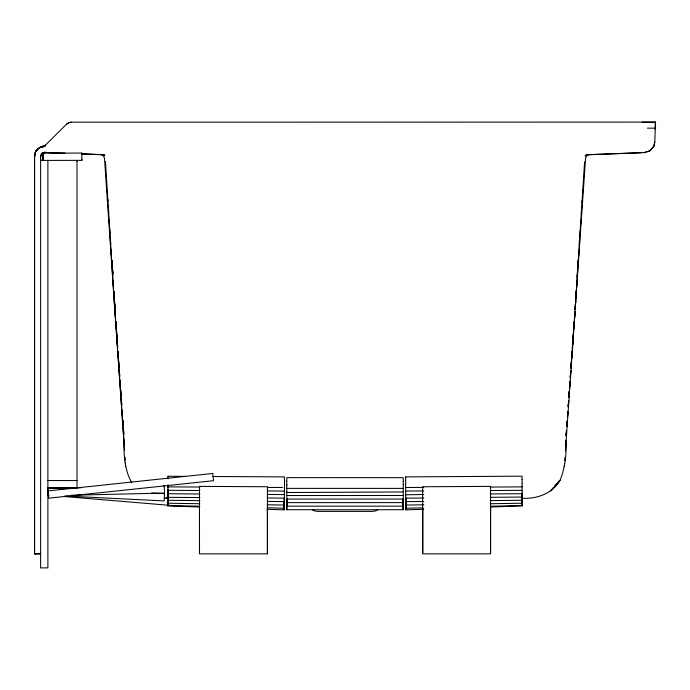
<?xml version="1.0" encoding="UTF-8"?>
<svg xmlns="http://www.w3.org/2000/svg" width="690" height="690" viewBox="0 0 690 690"><rect width="100%" height="100%" fill="white"/><g stroke="black" fill="none" stroke-linecap="round" stroke-linejoin="round"><path stroke-width="1.03" d="M34.56 551.862L34.56 157.027C34.026 150.437 39.779 146.522 45.583 145.616C39.666 146.297 34.164 150.541 34.5 157.027L35.682 151.524L38.217 148.471L35.682 151.524L34.56 156.061L34.56 553.846L40.615 553.846L34.56 553.837L35.535 553.751M40.615 157.027L40.615 160.253L40.615 156.052L41.607 153.56L43.013 152.809M43.039 159.39L43.039 154.06M76.995 161.331L76.995 160.365L76.995 487.856L47.886 487.856M47.886 160.365L47.886 567.896L40.615 567.896L40.615 160.408L81.851 160.365L81.851 159.39M81.851 154.06L81.851 153.085L43.039 153.085L43.039 160.365M199.496 506.503L199.479 507.486M267.41 553.846L267.41 486.752L199.496 486.381L199.496 553.846L267.41 553.846L267.392 509.548M267.263 507.788L284.202 508.202L284.202 505.71M286.816 506.408L286.816 499.068L403.245 499.06L403.245 509.729L286.816 509.729L286.816 495.532L403.245 495.498M286.816 498.896L286.824 509.66M286.773 491.78L286.816 488.304M286.773 481.111L286.816 477.635L401.304 477.661L403.245 477.722L403.245 481.111M286.816 506.167L403.245 506.167L403.245 491.97L286.824 492.531M403.245 499.068L403.193 509.66L403.245 498.879M403.245 484.837L403.184 488.209M405.677 494.773L423.738 494.514M405.642 487.321L405.642 484.035M405.668 480.456L405.668 483.768M405.668 480.154L405.668 476.799M405.668 494.359L405.668 491.185M423.634 508.547L422.651 508.573L422.651 552.88L422.651 486.752L490.564 486.381L490.564 487.416M490.564 552.88L490.564 487.347M522.304 505.899L522.304 505.132M655.5 123.191L655.5 127.667L655.466 122.104L71.527 122.164L68.784 122.708L66.447 124.26L45.523 145.098L38.166 148.514M655.25 129.349L655.5 122.104L654.801 142.106L653.818 146.246L649.877 150.851L644.115 152.628L585.948 154.802L640.984 152.706M199.884 497.576L167.946 497.335L167.963 489.788L167.886 497.085M522.089 479.593L522.063 476.247L520.131 476.186L405.668 476.894M566.136 441.065C566.49 454.4 565.101 467.889 560.039 480.335C552.224 493.893 536.423 499.215 521.493 498.249M167.92 486.985L167.929 484.906M167.972 495.946L167.912 503.217L199.841 503.743M403.245 491.78L403.245 488.399L286.816 488.382L286.816 484.854M403.193 506.106L403.236 502.855M267.332 504.77L284.271 505.063L284.384 494.79M267.392 509.789L267.41 508.573M167.981 498.206L167.748 505.917L199.686 507.003M284.202 508.202L284.375 498.422L284.375 500.914M168.015 497.085L167.748 505.899M284.108 509.867L284.358 501.803L284.108 509.85L267.177 509.289M284.418 483.802L284.591 480.456M47.895 495.127L48.861 495.17L47.895 495.109L48.102 490.952M48.205 488.822L48.257 487.856L64.187 488.649M47.989 493.98L48.145 490.935M284.392 490.84L284.565 487.606M575.684 301.047L575.098 309.646L575.658 301.038M576.512 287.144L576.909 280.727M577.176 276.449L577.504 271.11M577.892 264.693L578.16 260.415M578.556 253.998L578.746 250.789M579.272 242.242L579.41 240.103M575.244 307.498L584.585 161.952M576.504 288.213L576.987 280.735M577.194 277.527L577.608 271.118M577.884 266.84L578.298 260.423M578.574 256.154L578.919 250.806M579.264 245.459L579.609 240.12M579.945 234.773L580.221 230.495M580.635 224.086L580.842 220.878M581.325 213.391L581.532 210.191M582.015 202.705L582.153 200.566M582.705 192.018L582.843 189.879M564.377 466.664L564.567 463.758M564.782 460.644L564.998 457.427M565.438 451.001L585.577 158.277L586.664 155.802L585.129 155.802L588.225 154.767L585.914 155.845M567.499 416.751L567.879 411.395L567.499 415.699M568.646 400.674L568.189 407.109L568.655 400.649L568.189 406.056M568.87 397.466L569.328 391.032L568.888 397.431M570.32 377.102L570.777 370.677L570.259 377.137M571.001 367.46L571.458 361.034M571.691 357.817L572.148 351.391L571.639 358.843M572.372 348.174L572.907 340.67L572.329 348.209M573.744 328.889L574.278 321.385L573.718 328.923M567.508 416.726L567.896 411.369M570.035 381.354L569.569 387.78L570.018 381.389L569.569 386.771M570.259 378.137L570.794 370.634M570.949 368.486L571.484 360.982M572.321 349.192L572.855 341.688M573.011 339.54L573.545 332.037M573.701 329.898L574.304 321.324M574.46 319.177L574.994 311.673M575.15 309.525L575.305 307.386M565.42 444.619L565.731 440.332M566.119 434.985L566.43 430.689M566.809 425.342L567.12 421.047M568.879 396.414L569.267 391.04M570.949 367.494L571.423 361.034M571.639 357.851L572.183 350.348M40.615 156.061L40.529 157.027L41.598 153.577L46.403 152.412L44.272 152.412L65.05 153.197M167.92 498.629L167.998 497.861M48.257 488.9L48.429 487.865M654.801 142.106L653.818 146.246L649.79 150.903L644.115 152.628M490.314 503.743L522.201 503.217L522.201 500.25M551.871 489.84L559.512 480.844L554.726 486.252M553.32 487.839L550.629 490.883L553.363 487.796M554.665 486.312L560.039 480.335M43.392 152.792L41.46 153.723L42.961 152.87M44.289 145.995L45.523 145.098M66.447 124.26L68.784 122.717L71.527 122.164M377.999 509.453L375.783 510.841L372.574 511.394L317.469 511.394L314.226 510.824L312.406 509.677M41.616 153.551L45.186 152.43L44.341 152.412L55.718 152.826M41.978 146.996L39.865 147.41L44.962 146.392M44.401 146.496L40.753 147.013L43.453 146.392L40.779 147.005L42.789 146.797M405.703 502.579L405.703 501.803L405.944 509.867L422.875 509.289M490.4 507.003L522.304 505.917L522.063 497.844L522.063 498.646M522.132 486.864L490.245 487.071M522.14 490.314L490.254 490.538M422.806 507.9L405.858 508.202L405.686 498.318M490.366 506.253L522.252 505.477L522.08 495.696L522.175 500.259L490.228 500.604M422.651 508.815L423.634 508.789M74.529 487.916L47.895 488.546L48.067 495.825L49.033 495.8M76.668 487.865L80.954 487.761M163.314 485.803L164.28 485.777L164.453 493.048L71.493 495.265M423.815 504.795L405.789 505.063L405.677 494.678M642.166 122.173L655.5 122.225M423.772 501.483L405.755 501.63M423.755 498.025L405.737 498.128M490.211 497.318L522.158 497.059M490.193 493.928L522.149 493.721M405.711 487.502L423.738 487.407M405.711 491.056L423.746 490.944M54.096 487.83L63.325 487.796M174.674 505.761L63.799 496.472M647.436 128.159L655.5 128.159M47.886 480.533L76.995 480.576M403.245 502.613L286.816 502.613M184.911 476.385L167.963 476.247M212.779 476.505L284.392 476.894L284.392 480.214M167.929 486.864L199.91 487.036M267.504 487.407L282.529 487.494M199.919 490.538L167.981 490.297M267.418 490.935L284.358 491.09M199.859 493.988L167.912 493.721M267.392 494.428L284.332 494.601M267.384 497.973L284.323 498.128M199.833 500.664L167.886 500.276L167.963 486.536M267.358 501.406L284.306 501.63M199.755 506.236L167.808 505.477L167.981 495.696L167.912 503.2M164.324 498.102L167.515 498.214M81.489 153.87L104.595 154.784L81.946 153.887M151.809 493.022L164.53 493.661L164.168 500.923L64.886 495.972M54.217 488.227L61.738 488.874M166.109 497.878L168.239 498.059M104.138 155.776L101.715 154.715L104.828 155.673L103.25 155.63L104.466 158.122L114.531 305.989L105.458 161.684M490.564 506.27L490.564 553.846L422.651 553.846L422.66 508.59M131.859 482.905C124.588 470.399 123.829 455.176 123.907 440.962L114.437 304.989M115.109 310.603L115.566 317.029M115.868 321.316L116.248 326.68M116.938 336.332L116.55 330.967L116.964 338.454M117.628 345.975L117.231 340.61L117.654 348.096M118.309 355.626L117.999 351.331L118.335 357.739M118.68 360.974L119.059 366.338M119.361 370.625L119.741 375.981M120.431 385.632L120.051 380.268L120.396 386.659M120.733 389.919L121.13 395.292M121.492 400.64L121.82 404.944M122.173 410.283L122.51 414.595M122.863 419.934L123.191 424.238M123.622 430.646L123.881 433.889M124.304 440.298L124.562 443.541M115.817 321.307L116.282 328.811M118.62 360.948L119.025 367.373M119.301 370.59L119.706 377.016M120.664 389.876L121.078 396.302M121.414 400.588L121.768 405.944M122.096 410.231L122.449 415.587M122.777 419.874L123.139 425.23M123.536 430.586L123.821 434.873M124.217 440.229L124.511 444.515M115.713 321.281L117.611 349.062M117.757 351.201L124.562 450.605M125.002 457.013L125.226 460.221M125.373 462.36L125.632 466.233M107.856 199.41L107.994 201.549M108.477 209.027L108.684 212.235M109.167 219.722L109.374 222.93M109.788 229.339L110.064 233.617M110.478 240.034L110.762 244.312M111.107 249.651L111.452 254.998M111.797 260.346L112.142 265.693M112.418 269.971L112.832 276.38M113.108 280.657L113.522 287.075M113.841 291.353L114.212 297.761M111.426 251.807L111.297 249.668L111.401 251.807M112.091 262.493L111.961 260.354L112.125 263.563M113.488 284.936L113.22 280.666L113.514 286.005M112.651 269.98L112.841 273.188M113.289 280.666L113.488 283.875M113.928 291.353L114.186 295.63M522.244 505.425L522.08 498.206M405.686 498.422L405.858 508.185M522.235 503.174L522.089 492.945L522.201 503.217M405.677 497.792L405.798 504.994L405.789 502.113M167.955 485.165L167.981 486.795M167.903 493.807L167.946 497.318M522.175 500.276L522.089 483.155M655.466 123.07L655.5 127.184M286.781 485.243L286.773 481.284M522.097 482.983L522.097 479.731M199.479 507.245L199.496 552.88M405.944 509.073L405.944 509.85M405.668 487.606L405.668 490.84M403.193 481.301L403.193 484.665M286.816 491.858L286.816 495.325M284.418 484.035L284.418 487.312M284.384 491.185L284.384 494.342M284.271 502.061L284.271 505.046M167.963 476.264L167.963 478.696M81.851 153.085L81.851 160.365M576.323 290.352L575.796 298.899L576.366 290.352M565.826 440.324L565.446 445.68L565.835 440.315M566.507 430.681L566.128 436.037L566.516 430.663M567.197 421.038L566.818 426.394L567.206 421.012M573.597 331.028L573.062 338.531L573.58 331.028M574.96 311.742L574.434 319.246L574.96 311.742M212.744 473.452L47.886 490.944L48.662 498.18L213.512 480.689L212.744 473.452M115.592 319.168L114.756 307.386L115.566 319.142M114.833 307.386L114.419 300.969L114.833 307.386M112.824 274.249L112.556 269.971L112.789 274.249M114.876 307.386L114.48 300.969L114.885 307.386"/></g></svg>
